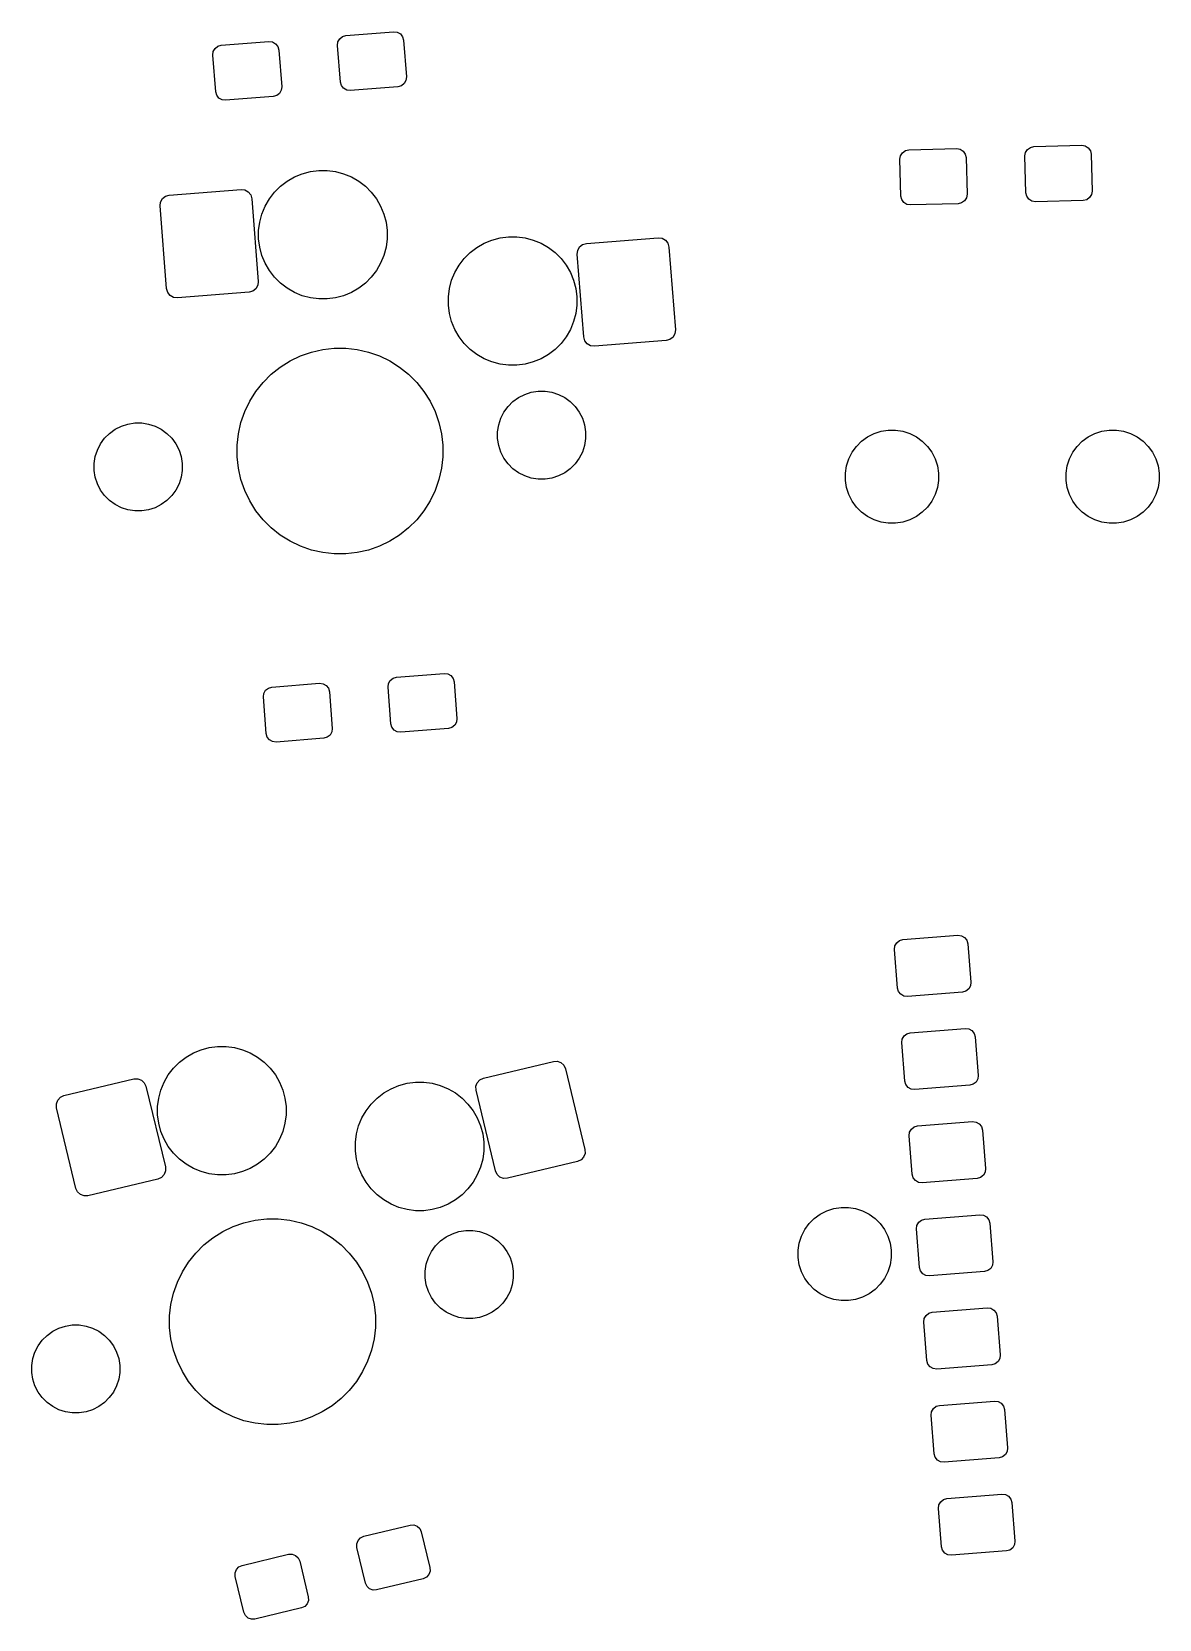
# Model space of a CAD drawing. Extents: x -173 to 103, y -39 to 59.
# Drawn here: x 10.07 to 40.72, y -30.31 to 12.85 of the extents above; entities that cross this region are included whole.
import ezdxf

# ---------------------------------------------------------------- set-up
doc = ezdxf.new("R2010")
doc.units = 0
doc.layers.add('BLACK', color=7, linetype='CONTINUOUS')

msp = doc.modelspace()

# ---------------------------------------------------------------- linework, layer by layer
at = {"layer": 'BLACK', "linetype": 'CONTINUOUS'}
for p, q in [((15.217557, 12.482436), (16.51355, 12.584432)), ((16.51355, 12.584432), (16.610419, 12.572967)), ((16.610419, 12.572967), (16.695527, 12.525305)), ((16.695527, 12.525305), (16.755916, 12.448701)), ((18.377461, 12.480351), (18.388926, 12.577221)), ((18.388926, 12.577221), (18.436588, 12.662329)), ((18.436588, 12.662329), (18.513192, 12.722718)), ((18.513192, 12.722718), (18.607075, 12.749196)), ((18.607075, 12.749196), (19.903068, 12.851192)), ((19.903068, 12.851192), (19.999937, 12.839727)), ((19.999937, 12.839727), (20.085045, 12.792065)), ((20.085045, 12.792065), (20.145434, 12.715461)), ((20.145434, 12.715461), (20.171912, 12.621578)), ((20.171912, 12.621578), (20.250371, 11.624661)), ((14.987943, 12.213591), (14.999408, 12.310461)), ((15.066402, 11.216674), (14.987943, 12.213591)), ((14.999408, 12.310461), (15.04707, 12.395569)), ((15.04707, 12.395569), (15.123674, 12.455958)), ((15.123674, 12.455958), (15.217557, 12.482436)), ((16.755916, 12.448701), (16.782394, 12.354818)), ((16.782394, 12.354818), (16.860853, 11.357901)), ((18.45592, 11.483434), (18.377461, 12.480351)), ((16.849388, 11.261031), (16.801726, 11.175923)), ((16.860853, 11.357901), (16.849388, 11.261031)), ((18.482398, 11.389551), (18.45592, 11.483434)), ((18.542787, 11.312947), (18.482398, 11.389551)), ((18.627895, 11.265285), (18.542787, 11.312947)), ((18.724764, 11.25382), (18.627895, 11.265285)), ((20.020757, 11.355816), (18.724764, 11.25382)), ((20.11464, 11.382294), (20.020757, 11.355816)), ((20.191244, 11.442683), (20.11464, 11.382294)), ((20.238906, 11.527791), (20.191244, 11.442683)), ((20.250371, 11.624661), (20.238906, 11.527791)), ((15.09288, 11.122791), (15.066402, 11.216674)), ((15.153269, 11.046187), (15.09288, 11.122791)), ((15.238377, 10.998525), (15.153269, 11.046187)), ((15.335246, 10.98706), (15.238377, 10.998525)), ((16.631239, 11.089056), (15.335246, 10.98706)), ((16.725122, 11.115534), (16.631239, 11.089056)), ((16.801726, 11.175923), (16.725122, 11.115534)), ((33.682399, 9.480622), (33.73445, 9.563119)), ((33.73445, 9.563119), (33.81411, 9.619416)), ((33.81411, 9.619416), (33.90925, 9.640944)), ((33.90925, 9.640944), (35.208805, 9.674974)), ((35.208805, 9.674974), (35.304941, 9.658455)), ((35.304941, 9.658455), (35.387438, 9.606404)), ((35.387438, 9.606404), (35.443735, 9.526744)), ((35.443735, 9.526744), (35.465263, 9.431604)), ((37.064714, 9.473487), (37.081233, 9.569624)), ((37.081233, 9.569624), (37.133284, 9.652121)), ((37.133284, 9.652121), (37.212944, 9.708418)), ((37.212944, 9.708418), (37.308084, 9.729946)), ((37.308084, 9.729946), (38.607639, 9.763976)), ((38.607639, 9.763976), (38.703775, 9.747457)), ((38.703775, 9.747457), (38.786272, 9.695406)), ((38.786272, 9.695406), (38.842569, 9.615746)), ((38.842569, 9.615746), (38.864097, 9.520606)), ((38.864097, 9.520606), (38.890274, 8.520949)), ((17.638654, 9.049679), (17.865607, 9.079558)), ((17.865607, 9.079558), (18.094517, 9.079558)), ((18.094517, 9.079558), (18.32147, 9.049679)), ((33.66588, 9.384485), (33.682399, 9.480622)), ((33.692057, 8.384828), (33.66588, 9.384485)), ((35.465263, 9.431604), (35.49144, 8.431947)), ((37.090891, 8.47383), (37.064714, 9.473487)), ((16.664342, 8.48716), (16.826207, 8.649025)), ((16.826207, 8.649025), (17.007814, 8.788377)), ((17.007814, 8.788377), (17.206057, 8.902832)), ((17.206057, 8.902832), (17.417543, 8.990433)), ((17.417543, 8.990433), (17.638654, 9.049679)), ((18.32147, 9.049679), (18.542581, 8.990433)), ((18.542581, 8.990433), (18.754067, 8.902832)), ((18.754067, 8.902832), (18.95231, 8.788377)), ((18.95231, 8.788377), (19.133917, 8.649025)), ((19.133917, 8.649025), (19.295782, 8.48716)), ((13.55495, 8.116791), (13.567412, 8.222083)), ((13.567412, 8.222083), (13.61922, 8.314591)), ((13.61922, 8.314591), (13.702484, 8.380233)), ((13.702484, 8.380233), (13.804532, 8.409012)), ((13.804532, 8.409012), (15.755022, 8.56252)), ((15.755022, 8.56252), (15.860314, 8.550057)), ((15.860314, 8.550057), (15.952822, 8.49825)), ((15.952822, 8.49825), (16.018463, 8.414985)), ((16.018463, 8.414985), (16.047242, 8.312938)), ((16.047242, 8.312938), (16.224288, 6.063373)), ((16.410535, 8.10731), (16.52499, 8.305553)), ((16.52499, 8.305553), (16.664342, 8.48716)), ((19.295782, 8.48716), (19.435134, 8.305553)), ((19.435134, 8.305553), (19.549589, 8.10731)), ((33.713585, 8.289688), (33.692057, 8.384828)), ((33.769882, 8.210028), (33.713585, 8.289688)), ((33.852379, 8.157977), (33.769882, 8.210028)), ((35.42287, 8.253313), (35.34321, 8.197016)), ((35.474921, 8.33581), (35.42287, 8.253313)), ((35.49144, 8.431947), (35.474921, 8.33581)), ((37.112419, 8.37869), (37.090891, 8.47383)), ((37.168716, 8.29903), (37.112419, 8.37869)), ((37.251213, 8.246979), (37.168716, 8.29903)), ((37.347349, 8.23046), (37.251213, 8.246979)), ((38.646904, 8.26449), (37.347349, 8.23046)), ((38.742044, 8.286018), (38.646904, 8.26449)), ((38.821704, 8.342315), (38.742044, 8.286018)), ((38.873755, 8.424812), (38.821704, 8.342315)), ((38.890274, 8.520949), (38.873755, 8.424812)), ((13.731996, 5.867226), (13.55495, 8.116791)), ((16.263688, 7.674713), (16.322934, 7.895824)), ((16.322934, 7.895824), (16.410535, 8.10731)), ((19.549589, 8.10731), (19.63719, 7.895824)), ((19.63719, 7.895824), (19.696436, 7.674713)), ((33.948515, 8.141458), (33.852379, 8.157977)), ((35.24807, 8.175488), (33.948515, 8.141458)), ((35.34321, 8.197016), (35.24807, 8.175488)), ((16.233809, 7.44776), (16.263688, 7.674713)), ((16.233809, 7.21885), (16.233809, 7.44776)), ((19.696436, 7.674713), (19.726315, 7.44776)), ((19.726315, 7.44776), (19.726315, 7.21885)), ((16.263688, 6.991897), (16.233809, 7.21885)), ((16.322934, 6.770786), (16.263688, 6.991897)), ((19.696436, 6.991897), (19.63719, 6.770786)), ((19.726315, 7.21885), (19.696436, 6.991897)), ((21.983404, 6.848103), (22.165011, 6.987455)), ((22.165011, 6.987455), (22.363254, 7.10191)), ((22.363254, 7.10191), (22.57474, 7.189511)), ((22.57474, 7.189511), (22.795851, 7.248757)), ((22.795851, 7.248757), (23.022804, 7.278636)), ((23.022804, 7.278636), (23.251714, 7.278636)), ((23.251714, 7.278636), (23.478667, 7.248757)), ((23.478667, 7.248757), (23.699778, 7.189511)), ((23.699778, 7.189511), (23.911264, 7.10191)), ((23.911264, 7.10191), (24.109507, 6.987455)), ((24.109507, 6.987455), (24.291114, 6.848103)), ((24.893034, 6.802315), (24.905496, 6.907607)), ((24.905496, 6.907607), (24.957304, 7.000115)), ((24.957304, 7.000115), (25.040568, 7.065757)), ((25.040568, 7.065757), (25.142616, 7.094536)), ((25.142616, 7.094536), (27.093106, 7.248044)), ((27.093106, 7.248044), (27.198398, 7.235581)), ((27.198398, 7.235581), (27.290906, 7.183774)), ((27.290906, 7.183774), (27.356547, 7.100509)), ((27.356547, 7.100509), (27.385326, 6.998462)), ((27.385326, 6.998462), (27.562372, 4.748897)), ((16.410535, 6.5593), (16.322934, 6.770786)), ((16.52499, 6.361057), (16.410535, 6.5593)), ((19.549589, 6.5593), (19.435134, 6.361057)), ((19.63719, 6.770786), (19.549589, 6.5593)), ((21.567732, 6.306388), (21.682187, 6.504631)), ((21.682187, 6.504631), (21.821539, 6.686238)), ((21.821539, 6.686238), (21.983404, 6.848103)), ((24.291114, 6.848103), (24.452979, 6.686238)), ((24.452979, 6.686238), (24.592331, 6.504631)), ((24.592331, 6.504631), (24.706786, 6.306388)), ((25.07008, 4.55275), (24.893034, 6.802315)), ((16.224288, 6.063373), (16.211826, 5.958081)), ((16.664342, 6.17945), (16.52499, 6.361057)), ((16.826207, 6.017585), (16.664342, 6.17945)), ((19.295782, 6.17945), (19.133917, 6.017585)), ((19.435134, 6.361057), (19.295782, 6.17945)), ((21.420885, 5.873791), (21.480131, 6.094902)), ((21.480131, 6.094902), (21.567732, 6.306388)), ((24.706786, 6.306388), (24.794387, 6.094902)), ((24.794387, 6.094902), (24.853633, 5.873791)), ((13.760775, 5.765179), (13.731996, 5.867226)), ((13.826416, 5.681914), (13.760775, 5.765179)), ((13.918924, 5.630107), (13.826416, 5.681914)), ((14.024216, 5.617644), (13.918924, 5.630107)), ((15.974706, 5.771152), (14.024216, 5.617644)), ((16.076754, 5.799931), (15.974706, 5.771152)), ((16.160018, 5.865573), (16.076754, 5.799931)), ((16.211826, 5.958081), (16.160018, 5.865573)), ((17.007814, 5.878233), (16.826207, 6.017585)), ((17.206057, 5.763778), (17.007814, 5.878233)), ((17.417543, 5.676177), (17.206057, 5.763778)), ((17.638654, 5.616931), (17.417543, 5.676177)), ((17.865607, 5.587052), (17.638654, 5.616931)), ((18.32147, 5.616931), (18.094517, 5.587052)), ((18.542581, 5.676177), (18.32147, 5.616931)), ((18.754067, 5.763778), (18.542581, 5.676177)), ((18.95231, 5.878233), (18.754067, 5.763778)), ((19.133917, 6.017585), (18.95231, 5.878233)), ((21.391006, 5.646838), (21.420885, 5.873791)), ((21.391006, 5.417928), (21.391006, 5.646838)), ((24.853633, 5.873791), (24.883512, 5.646838)), ((24.883512, 5.646838), (24.883512, 5.417928)), ((18.094517, 5.587052), (17.865607, 5.587052)), ((21.420885, 5.190975), (21.391006, 5.417928)), ((21.480131, 4.969864), (21.420885, 5.190975)), ((24.853633, 5.190975), (24.794387, 4.969864)), ((24.883512, 5.417928), (24.853633, 5.190975)), ((21.567732, 4.758378), (21.480131, 4.969864)), ((21.682187, 4.560135), (21.567732, 4.758378)), ((24.706786, 4.758378), (24.592331, 4.560135)), ((24.794387, 4.969864), (24.706786, 4.758378)), ((27.562372, 4.748897), (27.54991, 4.643605)), ((21.821539, 4.378528), (21.682187, 4.560135)), ((21.983404, 4.216663), (21.821539, 4.378528)), ((24.452979, 4.378528), (24.291114, 4.216663)), ((24.592331, 4.560135), (24.452979, 4.378528)), ((25.098859, 4.450703), (25.07008, 4.55275)), ((25.1645, 4.367438), (25.098859, 4.450703)), ((25.257008, 4.315631), (25.1645, 4.367438)), ((27.31279, 4.456676), (25.3623, 4.303168)), ((27.414838, 4.485455), (27.31279, 4.456676)), ((27.498102, 4.551097), (27.414838, 4.485455)), ((27.54991, 4.643605), (27.498102, 4.551097)), ((16.822691, 3.735063), (17.088558, 3.902119)), ((17.088558, 3.902119), (17.371457, 4.038356)), ((17.371457, 4.038356), (17.667832, 4.142062)), ((17.667832, 4.142062), (17.973954, 4.211932)), ((17.973954, 4.211932), (18.285974, 4.247088)), ((18.285974, 4.247088), (18.599968, 4.247088)), ((18.599968, 4.247088), (18.911988, 4.211932)), ((18.911988, 4.211932), (19.21811, 4.142062)), ((19.21811, 4.142062), (19.514485, 4.038356)), ((19.514485, 4.038356), (19.797384, 3.902119)), ((19.797384, 3.902119), (20.063251, 3.735063)), ((22.165011, 4.077311), (21.983404, 4.216663)), ((22.363254, 3.962856), (22.165011, 4.077311)), ((22.57474, 3.875255), (22.363254, 3.962856)), ((23.911264, 3.962856), (23.699778, 3.875255)), ((24.109507, 4.077311), (23.911264, 3.962856)), ((24.291114, 4.216663), (24.109507, 4.077311)), ((25.3623, 4.303168), (25.257008, 4.315631)), ((16.355173, 3.317263), (16.577201, 3.539291)), ((16.577201, 3.539291), (16.822691, 3.735063)), ((20.063251, 3.735063), (20.308741, 3.539291)), ((20.308741, 3.539291), (20.530769, 3.317263)), ((22.795851, 3.816009), (22.57474, 3.875255)), ((23.022804, 3.78613), (22.795851, 3.816009)), ((23.251714, 3.78613), (23.022804, 3.78613)), ((23.478667, 3.816009), (23.251714, 3.78613)), ((23.699778, 3.875255), (23.478667, 3.816009)), ((15.992345, 2.805906), (16.159401, 3.071773)), ((16.159401, 3.071773), (16.355173, 3.317263)), ((20.530769, 3.317263), (20.726541, 3.071773)), ((20.726541, 3.071773), (20.893597, 2.805906)), ((23.466796, 2.991673), (23.645882, 3.049862)), ((23.645882, 3.049862), (23.831865, 3.079319)), ((23.831865, 3.079319), (24.020167, 3.079319)), ((24.020167, 3.079319), (24.20615, 3.049862)), ((24.20615, 3.049862), (24.385236, 2.991673)), ((15.856108, 2.523007), (15.992345, 2.805906)), ((20.893597, 2.805906), (21.029834, 2.523007)), ((22.902848, 2.510016), (23.013529, 2.662356)), ((23.013529, 2.662356), (23.146678, 2.795505)), ((23.146678, 2.795505), (23.299018, 2.906186)), ((23.299018, 2.906186), (23.466796, 2.991673)), ((24.385236, 2.991673), (24.553014, 2.906186)), ((24.553014, 2.906186), (24.705354, 2.795505)), ((24.705354, 2.795505), (24.838503, 2.662356)), ((24.838503, 2.662356), (24.949184, 2.510016)), ((12.500706, 2.128623), (12.679792, 2.186812)), ((12.679792, 2.186812), (12.865775, 2.216269)), ((12.865775, 2.216269), (13.054077, 2.216269)), ((13.054077, 2.216269), (13.24006, 2.186812)), ((13.24006, 2.186812), (13.419146, 2.128623)), ((15.682532, 1.92051), (15.752402, 2.226632)), ((15.752402, 2.226632), (15.856108, 2.523007)), ((21.029834, 2.523007), (21.13354, 2.226632)), ((21.13354, 2.226632), (21.20341, 1.92051)), ((22.729715, 1.977169), (22.759172, 2.163152)), ((22.759172, 2.163152), (22.817361, 2.342238)), ((22.817361, 2.342238), (22.902848, 2.510016)), ((24.949184, 2.510016), (25.034671, 2.342238)), ((25.034671, 2.342238), (25.09286, 2.163152)), ((25.09286, 2.163152), (25.122317, 1.977169)), ((11.936758, 1.646966), (12.047439, 1.799306)), ((12.047439, 1.799306), (12.180588, 1.932455)), ((12.180588, 1.932455), (12.332928, 2.043136)), ((12.332928, 2.043136), (12.500706, 2.128623)), ((13.419146, 2.128623), (13.586924, 2.043136)), ((13.586924, 2.043136), (13.739264, 1.932455)), ((13.739264, 1.932455), (13.872413, 1.799306)), ((13.872413, 1.799306), (13.983094, 1.646966)), ((15.647376, 1.60849), (15.682532, 1.92051)), ((21.20341, 1.92051), (21.238566, 1.60849)), ((22.729715, 1.788867), (22.729715, 1.977169)), ((22.759172, 1.602884), (22.729715, 1.788867)), ((25.122317, 1.788867), (25.09286, 1.602884)), ((25.122317, 1.977169), (25.122317, 1.788867)), ((32.624173, 1.720598), (32.785399, 1.837735)), ((32.785399, 1.837735), (32.962964, 1.928209)), ((32.962964, 1.928209), (33.152496, 1.989792)), ((33.152496, 1.989792), (33.349329, 2.020967)), ((33.349329, 2.020967), (33.548615, 2.020967)), ((33.548615, 2.020967), (33.745448, 1.989792)), ((33.745448, 1.989792), (33.93498, 1.928209)), ((33.93498, 1.928209), (34.112545, 1.837735)), ((34.112545, 1.837735), (34.273771, 1.720598)), ((38.624173, 1.720598), (38.785399, 1.837735)), ((38.785399, 1.837735), (38.962964, 1.928209)), ((38.962964, 1.928209), (39.152496, 1.989792)), ((39.152496, 1.989792), (39.349329, 2.020967)), ((39.349329, 2.020967), (39.548615, 2.020967)), ((39.548615, 2.020967), (39.745448, 1.989792)), ((39.745448, 1.989792), (39.93498, 1.928209)), ((39.93498, 1.928209), (40.112545, 1.837735)), ((40.112545, 1.837735), (40.273771, 1.720598)), ((11.763625, 1.114119), (11.793082, 1.300102)), ((11.793082, 1.300102), (11.851271, 1.479188)), ((11.851271, 1.479188), (11.936758, 1.646966)), ((13.983094, 1.646966), (14.068581, 1.479188)), ((14.068581, 1.479188), (14.12677, 1.300102)), ((14.12677, 1.300102), (14.156227, 1.114119)), ((15.647376, 1.294496), (15.647376, 1.60849)), ((21.238566, 1.60849), (21.238566, 1.294496)), ((22.817361, 1.423798), (22.759172, 1.602884)), ((22.902848, 1.25602), (22.817361, 1.423798)), ((25.034671, 1.423798), (24.949184, 1.25602)), ((25.09286, 1.602884), (25.034671, 1.423798)), ((32.275645, 1.24089), (32.366119, 1.418455)), ((32.366119, 1.418455), (32.483256, 1.579681)), ((32.483256, 1.579681), (32.624173, 1.720598)), ((34.273771, 1.720598), (34.414688, 1.579681)), ((34.414688, 1.579681), (34.531825, 1.418455)), ((34.531825, 1.418455), (34.622299, 1.24089)), ((38.275645, 1.24089), (38.366119, 1.418455)), ((38.366119, 1.418455), (38.483256, 1.579681)), ((38.483256, 1.579681), (38.624173, 1.720598)), ((40.273771, 1.720598), (40.414688, 1.579681)), ((40.414688, 1.579681), (40.531825, 1.418455)), ((40.531825, 1.418455), (40.622299, 1.24089)), ((11.763625, 0.925817), (11.763625, 1.114119)), ((11.793082, 0.739834), (11.763625, 0.925817)), ((14.156227, 0.925817), (14.12677, 0.739834)), ((14.156227, 1.114119), (14.156227, 0.925817)), ((15.682532, 0.982476), (15.647376, 1.294496)), ((15.752402, 0.676354), (15.682532, 0.982476)), ((21.20341, 0.982476), (21.13354, 0.676354)), ((21.238566, 1.294496), (21.20341, 0.982476)), ((23.013529, 1.10368), (22.902848, 1.25602)), ((23.146678, 0.970531), (23.013529, 1.10368)), ((23.299018, 0.85985), (23.146678, 0.970531)), ((24.705354, 0.970531), (24.553014, 0.85985)), ((24.838503, 1.10368), (24.705354, 0.970531)), ((24.949184, 1.25602), (24.838503, 1.10368)), ((32.182887, 0.854525), (32.214062, 1.051358)), ((32.214062, 1.051358), (32.275645, 1.24089)), ((34.622299, 1.24089), (34.683882, 1.051358)), ((34.683882, 1.051358), (34.715057, 0.854525)), ((38.182887, 0.854525), (38.214062, 1.051358)), ((38.214062, 1.051358), (38.275645, 1.24089)), ((40.622299, 1.24089), (40.683882, 1.051358)), ((40.683882, 1.051358), (40.715057, 0.854525)), ((11.851271, 0.560748), (11.793082, 0.739834)), ((11.936758, 0.39297), (11.851271, 0.560748)), ((14.068581, 0.560748), (13.983094, 0.39297)), ((14.12677, 0.739834), (14.068581, 0.560748)), ((15.856108, 0.379979), (15.752402, 0.676354)), ((21.13354, 0.676354), (21.029834, 0.379979)), ((23.466796, 0.774363), (23.299018, 0.85985)), ((23.645882, 0.716174), (23.466796, 0.774363)), ((23.831865, 0.686717), (23.645882, 0.716174)), ((24.020167, 0.686717), (23.831865, 0.686717)), ((24.20615, 0.716174), (24.020167, 0.686717)), ((24.385236, 0.774363), (24.20615, 0.716174)), ((24.553014, 0.85985), (24.385236, 0.774363)), ((32.182887, 0.655239), (32.182887, 0.854525)), ((32.214062, 0.458406), (32.182887, 0.655239)), ((32.275645, 0.268874), (32.214062, 0.458406)), ((34.683882, 0.458406), (34.622299, 0.268874)), ((34.715057, 0.655239), (34.683882, 0.458406)), ((34.715057, 0.854525), (34.715057, 0.655239)), ((38.182887, 0.655239), (38.182887, 0.854525)), ((38.214062, 0.458406), (38.182887, 0.655239)), ((38.275645, 0.268874), (38.214062, 0.458406)), ((40.683882, 0.458406), (40.622299, 0.268874)), ((40.715057, 0.655239), (40.683882, 0.458406)), ((40.715057, 0.854525), (40.715057, 0.655239)), ((12.047439, 0.24063), (11.936758, 0.39297)), ((12.180588, 0.107481), (12.047439, 0.24063)), ((12.332928, -0.0032), (12.180588, 0.107481)), ((13.739264, 0.107481), (13.586924, -0.0032)), ((13.872413, 0.24063), (13.739264, 0.107481)), ((13.983094, 0.39297), (13.872413, 0.24063)), ((15.992345, 0.09708), (15.856108, 0.379979)), ((16.159401, -0.168787), (15.992345, 0.09708)), ((20.893597, 0.09708), (20.726541, -0.168787)), ((21.029834, 0.379979), (20.893597, 0.09708)), ((32.366119, 0.091309), (32.275645, 0.268874)), ((32.483256, -0.069917), (32.366119, 0.091309)), ((34.531825, 0.091309), (34.414688, -0.069917)), ((34.622299, 0.268874), (34.531825, 0.091309)), ((38.366119, 0.091309), (38.275645, 0.268874)), ((38.483256, -0.069917), (38.366119, 0.091309)), ((40.531825, 0.091309), (40.414688, -0.069917)), ((40.622299, 0.268874), (40.531825, 0.091309)), ((12.500706, -0.088687), (12.332928, -0.0032)), ((12.679792, -0.146876), (12.500706, -0.088687)), ((12.865775, -0.176333), (12.679792, -0.146876)), ((13.054077, -0.176333), (12.865775, -0.176333)), ((13.24006, -0.146876), (13.054077, -0.176333)), ((13.419146, -0.088687), (13.24006, -0.146876)), ((13.586924, -0.0032), (13.419146, -0.088687)), ((16.355173, -0.414277), (16.159401, -0.168787)), ((16.577201, -0.636305), (16.355173, -0.414277)), ((20.530769, -0.414277), (20.308741, -0.636305)), ((20.726541, -0.168787), (20.530769, -0.414277)), ((32.624173, -0.210834), (32.483256, -0.069917)), ((32.785399, -0.327971), (32.624173, -0.210834)), ((32.962964, -0.418445), (32.785399, -0.327971)), ((33.152496, -0.480028), (32.962964, -0.418445)), ((33.93498, -0.418445), (33.745448, -0.480028)), ((34.112545, -0.327971), (33.93498, -0.418445)), ((34.273771, -0.210834), (34.112545, -0.327971)), ((34.414688, -0.069917), (34.273771, -0.210834)), ((38.624173, -0.210834), (38.483256, -0.069917)), ((38.785399, -0.327971), (38.624173, -0.210834)), ((38.962964, -0.418445), (38.785399, -0.327971)), ((39.152496, -0.480028), (38.962964, -0.418445)), ((39.93498, -0.418445), (39.745448, -0.480028)), ((40.112545, -0.327971), (39.93498, -0.418445)), ((40.273771, -0.210834), (40.112545, -0.327971)), ((40.414688, -0.069917), (40.273771, -0.210834)), ((16.822691, -0.832077), (16.577201, -0.636305)), ((17.088558, -0.999133), (16.822691, -0.832077)), ((20.063251, -0.832077), (19.797384, -0.999133)), ((20.308741, -0.636305), (20.063251, -0.832077)), ((33.349329, -0.511203), (33.152496, -0.480028)), ((33.548615, -0.511203), (33.349329, -0.511203)), ((33.745448, -0.480028), (33.548615, -0.511203)), ((39.349329, -0.511203), (39.152496, -0.480028)), ((39.548615, -0.511203), (39.349329, -0.511203)), ((39.745448, -0.480028), (39.548615, -0.511203)), ((17.371457, -1.13537), (17.088558, -0.999133)), ((17.667832, -1.239076), (17.371457, -1.13537)), ((17.973954, -1.308946), (17.667832, -1.239076)), ((19.21811, -1.239076), (18.911988, -1.308946)), ((19.514485, -1.13537), (19.21811, -1.239076)), ((19.797384, -0.999133), (19.514485, -1.13537)), ((18.285974, -1.344102), (17.973954, -1.308946)), ((18.599968, -1.344102), (18.285974, -1.344102)), ((18.911988, -1.308946), (18.599968, -1.344102)), ((19.809615, -4.783725), (19.886219, -4.723336)), ((19.886219, -4.723336), (19.980102, -4.696858)), ((19.980102, -4.696858), (21.276095, -4.594862)), ((21.276095, -4.594862), (21.372964, -4.606327)), ((21.372964, -4.606327), (21.458072, -4.653989)), ((21.458072, -4.653989), (21.518461, -4.730593)), ((21.518461, -4.730593), (21.544939, -4.824476)), ((16.36097, -5.232463), (16.372435, -5.135593)), ((16.372435, -5.135593), (16.420097, -5.050485)), ((16.420097, -5.050485), (16.496701, -4.990096)), ((16.496701, -4.990096), (16.590584, -4.963618)), ((16.590584, -4.963618), (17.886577, -4.861622)), ((17.886577, -4.861622), (17.983446, -4.873087)), ((17.983446, -4.873087), (18.068554, -4.920749)), ((18.068554, -4.920749), (18.128943, -4.997353)), ((18.128943, -4.997353), (18.155421, -5.091236)), ((18.155421, -5.091236), (18.23388, -6.088153)), ((19.750488, -4.965703), (19.761953, -4.868833)), ((19.828947, -5.96262), (19.750488, -4.965703)), ((19.761953, -4.868833), (19.809615, -4.783725)), ((21.544939, -4.824476), (21.623398, -5.821393)), ((16.439429, -6.22938), (16.36097, -5.232463)), ((19.855425, -6.056503), (19.828947, -5.96262)), ((21.564271, -6.003371), (21.487667, -6.06376)), ((21.611933, -5.918263), (21.564271, -6.003371)), ((21.623398, -5.821393), (21.611933, -5.918263)), ((16.465907, -6.323263), (16.439429, -6.22938)), ((16.526296, -6.399867), (16.465907, -6.323263)), ((16.611404, -6.447529), (16.526296, -6.399867)), ((16.708273, -6.458994), (16.611404, -6.447529)), ((18.004266, -6.356998), (16.708273, -6.458994)), ((18.098149, -6.33052), (18.004266, -6.356998)), ((18.174753, -6.270131), (18.098149, -6.33052)), ((18.222415, -6.185023), (18.174753, -6.270131)), ((18.23388, -6.088153), (18.222415, -6.185023)), ((19.915814, -6.133107), (19.855425, -6.056503)), ((20.000922, -6.180769), (19.915814, -6.133107)), ((20.097791, -6.192234), (20.000922, -6.180769)), ((21.393784, -6.090238), (20.097791, -6.192234)), ((21.487667, -6.06376), (21.393784, -6.090238)), ((33.518444, -12.09968), (33.529909, -12.002811)), ((33.529909, -12.002811), (33.577571, -11.917703)), ((33.577571, -11.917703), (33.654175, -11.857314)), ((33.654175, -11.857314), (33.748058, -11.830836)), ((33.748058, -11.830836), (35.243434, -11.713148)), ((35.243434, -11.713148), (35.340303, -11.724613)), ((35.340303, -11.724613), (35.425411, -11.772275)), ((35.425411, -11.772275), (35.485801, -11.848879)), ((35.485801, -11.848879), (35.512278, -11.942762)), ((35.512278, -11.942762), (35.59466, -12.989526)), ((33.600826, -13.146444), (33.518444, -12.09968)), ((33.627303, -13.240327), (33.600826, -13.146444)), ((33.687693, -13.316931), (33.627303, -13.240327)), ((33.772801, -13.364593), (33.687693, -13.316931)), ((33.86967, -13.376058), (33.772801, -13.364593)), ((35.365046, -13.25837), (33.86967, -13.376058)), ((35.458929, -13.231892), (35.365046, -13.25837)), ((35.535533, -13.171503), (35.458929, -13.231892)), ((35.583195, -13.086395), (35.535533, -13.171503)), ((35.59466, -12.989526), (35.583195, -13.086395)), ((33.71773, -14.63185), (33.729195, -14.534981)), ((33.800112, -15.678614), (33.71773, -14.63185)), ((33.729195, -14.534981), (33.776857, -14.449873)), ((33.776857, -14.449873), (33.853461, -14.389484)), ((33.853461, -14.389484), (33.947344, -14.363006)), ((33.947344, -14.363006), (35.44272, -14.245318)), ((35.44272, -14.245318), (35.539589, -14.256783)), ((35.539589, -14.256783), (35.624697, -14.304445)), ((35.624697, -14.304445), (35.685087, -14.381049)), ((35.685087, -14.381049), (35.711564, -14.474932)), ((35.711564, -14.474932), (35.793946, -15.521696)), ((14.07861, -15.166084), (14.260217, -15.026732)), ((14.260217, -15.026732), (14.45846, -14.912277)), ((14.45846, -14.912277), (14.669946, -14.824676)), ((14.669946, -14.824676), (14.891057, -14.76543)), ((14.891057, -14.76543), (15.11801, -14.735551)), ((15.11801, -14.735551), (15.34692, -14.735551)), ((15.34692, -14.735551), (15.573873, -14.76543)), ((15.573873, -14.76543), (15.794984, -14.824676)), ((15.794984, -14.824676), (16.00647, -14.912277)), ((16.00647, -14.912277), (16.204713, -15.026732)), ((16.204713, -15.026732), (16.38632, -15.166084)), ((13.662938, -15.707799), (13.777393, -15.509556)), ((13.777393, -15.509556), (13.916745, -15.327949)), ((13.916745, -15.327949), (14.07861, -15.166084)), ((16.38632, -15.166084), (16.548185, -15.327949)), ((16.548185, -15.327949), (16.687537, -15.509556)), ((16.687537, -15.509556), (16.801992, -15.707799)), ((22.344188, -15.597164), (24.24665, -15.140423)), ((24.24665, -15.140423), (24.352596, -15.13626)), ((24.352596, -15.13626), (24.452069, -15.172958)), ((24.452069, -15.172958), (24.529928, -15.244929)), ((24.529928, -15.244929), (24.574316, -15.341218)), ((24.574316, -15.341218), (25.101092, -17.535391)), ((35.793946, -15.521696), (35.782481, -15.618565)), ((10.940065, -16.072538), (12.842527, -15.615797)), ((12.842527, -15.615797), (12.948473, -15.611634)), ((12.948473, -15.611634), (13.047946, -15.648332)), ((13.047946, -15.648332), (13.125805, -15.720303)), ((13.125805, -15.720303), (13.170193, -15.816592)), ((13.170193, -15.816592), (13.696969, -18.010765)), ((13.516091, -16.140396), (13.575337, -15.919285)), ((13.575337, -15.919285), (13.662938, -15.707799)), ((16.801992, -15.707799), (16.889593, -15.919285)), ((16.889593, -15.919285), (16.948839, -16.140396)), ((19.635647, -15.998719), (19.83389, -15.884264)), ((19.83389, -15.884264), (20.045376, -15.796663)), ((20.045376, -15.796663), (20.266487, -15.737417)), ((20.266487, -15.737417), (20.49344, -15.707538)), ((20.49344, -15.707538), (20.72235, -15.707538)), ((20.72235, -15.707538), (20.949303, -15.737417)), ((20.949303, -15.737417), (21.170414, -15.796663)), ((21.170414, -15.796663), (21.3819, -15.884264)), ((21.3819, -15.884264), (21.580143, -15.998719)), ((22.13923, -15.818885), (22.175928, -15.719412)), ((22.143392, -15.924831), (22.13923, -15.818885)), ((22.670168, -18.119004), (22.143392, -15.924831)), ((22.175928, -15.719412), (22.247899, -15.641553)), ((22.247899, -15.641553), (22.344188, -15.597164)), ((33.826589, -15.772497), (33.800112, -15.678614)), ((33.886979, -15.849101), (33.826589, -15.772497)), ((33.972087, -15.896763), (33.886979, -15.849101)), ((34.068956, -15.908228), (33.972087, -15.896763)), ((35.564332, -15.79054), (34.068956, -15.908228)), ((35.658215, -15.764062), (35.564332, -15.79054)), ((35.734819, -15.703673), (35.658215, -15.764062)), ((35.782481, -15.618565), (35.734819, -15.703673)), ((10.735107, -16.294259), (10.771805, -16.194786)), ((10.739269, -16.400205), (10.735107, -16.294259)), ((10.771805, -16.194786), (10.843776, -16.116927)), ((10.843776, -16.116927), (10.940065, -16.072538)), ((13.486212, -16.367349), (13.516091, -16.140396)), ((13.486212, -16.596259), (13.486212, -16.367349)), ((16.948839, -16.140396), (16.978718, -16.367349)), ((16.978718, -16.367349), (16.978718, -16.596259)), ((19.152823, -16.481543), (19.292175, -16.299936)), ((19.292175, -16.299936), (19.45404, -16.138071)), ((19.45404, -16.138071), (19.635647, -15.998719)), ((21.580143, -15.998719), (21.76175, -16.138071)), ((21.76175, -16.138071), (21.923615, -16.299936)), ((21.923615, -16.299936), (22.062967, -16.481543)), ((11.266045, -18.594378), (10.739269, -16.400205)), ((13.516091, -16.823212), (13.486212, -16.596259)), ((13.575337, -17.044323), (13.516091, -16.823212)), ((16.948839, -16.823212), (16.889593, -17.044323)), ((16.978718, -16.596259), (16.948839, -16.823212)), ((18.950767, -16.891272), (19.038368, -16.679786)), ((19.038368, -16.679786), (19.152823, -16.481543)), ((22.062967, -16.481543), (22.177422, -16.679786)), ((22.177422, -16.679786), (22.265023, -16.891272)), ((34.14663, -16.895176), (35.642006, -16.777488)), ((35.642006, -16.777488), (35.738875, -16.788953)), ((35.738875, -16.788953), (35.823983, -16.836615)), ((13.662938, -17.255809), (13.575337, -17.044323)), ((13.777393, -17.454052), (13.662938, -17.255809)), ((16.801992, -17.255809), (16.687537, -17.454052)), ((16.889593, -17.044323), (16.801992, -17.255809)), ((18.861642, -17.339336), (18.891521, -17.112383)), ((18.891521, -17.112383), (18.950767, -16.891272)), ((22.265023, -16.891272), (22.324269, -17.112383)), ((22.324269, -17.112383), (22.354148, -17.339336)), ((33.917016, -17.16402), (33.928481, -17.067151)), ((33.999398, -18.210784), (33.917016, -17.16402)), ((33.928481, -17.067151), (33.976143, -16.982043)), ((33.976143, -16.982043), (34.052747, -16.921654)), ((34.052747, -16.921654), (34.14663, -16.895176)), ((35.823983, -16.836615), (35.884373, -16.913219)), ((35.884373, -16.913219), (35.91085, -17.007102)), ((35.91085, -17.007102), (35.993232, -18.053866)), ((13.916745, -17.635659), (13.777393, -17.454052)), ((14.07861, -17.797524), (13.916745, -17.635659)), ((16.548185, -17.635659), (16.38632, -17.797524)), ((16.687537, -17.454052), (16.548185, -17.635659)), ((18.861642, -17.568246), (18.861642, -17.339336)), ((18.891521, -17.795199), (18.861642, -17.568246)), ((22.354148, -17.568246), (22.324269, -17.795199)), ((22.354148, -17.339336), (22.354148, -17.568246)), ((25.105254, -17.641337), (25.068556, -17.74081)), ((25.101092, -17.535391), (25.105254, -17.641337)), ((13.701131, -18.116711), (13.664433, -18.216184)), ((13.696969, -18.010765), (13.701131, -18.116711)), ((14.260217, -17.936876), (14.07861, -17.797524)), ((14.45846, -18.051331), (14.260217, -17.936876)), ((14.669946, -18.138932), (14.45846, -18.051331)), ((16.00647, -18.051331), (15.794984, -18.138932)), ((16.204713, -17.936876), (16.00647, -18.051331)), ((16.38632, -17.797524), (16.204713, -17.936876)), ((18.950767, -18.01631), (18.891521, -17.795199)), ((19.038368, -18.227796), (18.950767, -18.01631)), ((22.265023, -18.01631), (22.177422, -18.227796)), ((22.324269, -17.795199), (22.265023, -18.01631)), ((22.714556, -18.215293), (22.670168, -18.119004)), ((24.900296, -17.863058), (22.997834, -18.319799)), ((24.996585, -17.818669), (24.900296, -17.863058)), ((25.068556, -17.74081), (24.996585, -17.818669)), ((35.993232, -18.053866), (35.981767, -18.150735)), ((13.496173, -18.338432), (11.593711, -18.795173)), ((13.592462, -18.294043), (13.496173, -18.338432)), ((13.664433, -18.216184), (13.592462, -18.294043)), ((14.891057, -18.198178), (14.669946, -18.138932)), ((15.11801, -18.228057), (14.891057, -18.198178)), ((15.34692, -18.228057), (15.11801, -18.228057)), ((15.573873, -18.198178), (15.34692, -18.228057)), ((15.794984, -18.138932), (15.573873, -18.198178)), ((19.152823, -18.426039), (19.038368, -18.227796)), ((19.292175, -18.607646), (19.152823, -18.426039)), ((22.062967, -18.426039), (21.923615, -18.607646)), ((22.177422, -18.227796), (22.062967, -18.426039)), ((22.792415, -18.287264), (22.714556, -18.215293)), ((22.891888, -18.323962), (22.792415, -18.287264)), ((22.997834, -18.319799), (22.891888, -18.323962)), ((34.025875, -18.304667), (33.999398, -18.210784)), ((34.086265, -18.381271), (34.025875, -18.304667)), ((34.171373, -18.428933), (34.086265, -18.381271)), ((34.268242, -18.440398), (34.171373, -18.428933)), ((35.763618, -18.32271), (34.268242, -18.440398)), ((35.857501, -18.296232), (35.763618, -18.32271)), ((35.934105, -18.235843), (35.857501, -18.296232)), ((35.981767, -18.150735), (35.934105, -18.235843)), ((11.310433, -18.690667), (11.266045, -18.594378)), ((11.388292, -18.762638), (11.310433, -18.690667)), ((11.487765, -18.799336), (11.388292, -18.762638)), ((11.593711, -18.795173), (11.487765, -18.799336)), ((19.45404, -18.769511), (19.292175, -18.607646)), ((19.635647, -18.908863), (19.45404, -18.769511)), ((19.83389, -19.023318), (19.635647, -18.908863)), ((21.580143, -18.908863), (21.3819, -19.023318)), ((21.76175, -18.769511), (21.580143, -18.908863)), ((21.923615, -18.607646), (21.76175, -18.769511)), ((20.045376, -19.110919), (19.83389, -19.023318)), ((20.266487, -19.170165), (20.045376, -19.110919)), ((20.49344, -19.200044), (20.266487, -19.170165)), ((20.72235, -19.200044), (20.49344, -19.200044)), ((20.949303, -19.170165), (20.72235, -19.200044)), ((21.170414, -19.110919), (20.949303, -19.170165)), ((21.3819, -19.023318), (21.170414, -19.110919)), ((31.197942, -19.551692), (31.338859, -19.410775)), ((31.338859, -19.410775), (31.500085, -19.293638)), ((31.500085, -19.293638), (31.67765, -19.203164)), ((31.67765, -19.203164), (31.867182, -19.141581)), ((31.867182, -19.141581), (32.064015, -19.110406)), ((32.064015, -19.110406), (32.263301, -19.110406)), ((32.263301, -19.110406), (32.460134, -19.141581)), ((32.460134, -19.141581), (32.649666, -19.203164)), ((32.649666, -19.203164), (32.827231, -19.293638)), ((32.827231, -19.293638), (32.988457, -19.410775)), ((32.988457, -19.410775), (33.129374, -19.551692)), ((34.345916, -19.427346), (35.841292, -19.309658)), ((35.841292, -19.309658), (35.938161, -19.321123)), ((35.938161, -19.321123), (36.023269, -19.368785)), ((36.023269, -19.368785), (36.083659, -19.445389)), ((14.989513, -19.935217), (15.25538, -19.768161)), ((15.25538, -19.768161), (15.538279, -19.631924)), ((15.538279, -19.631924), (15.834654, -19.528218)), ((15.834654, -19.528218), (16.140776, -19.458348)), ((16.140776, -19.458348), (16.452796, -19.423192)), ((16.452796, -19.423192), (16.76679, -19.423192)), ((16.76679, -19.423192), (17.07881, -19.458348)), ((17.07881, -19.458348), (17.384932, -19.528218)), ((17.384932, -19.528218), (17.681307, -19.631924)), ((17.681307, -19.631924), (17.964206, -19.768161)), ((17.964206, -19.768161), (18.230073, -19.935217)), ((21.33083, -19.911669), (21.498608, -19.826182)), ((21.498608, -19.826182), (21.677694, -19.767993)), ((21.677694, -19.767993), (21.863677, -19.738536)), ((21.863677, -19.738536), (22.051979, -19.738536)), ((22.051979, -19.738536), (22.237962, -19.767993)), ((22.237962, -19.767993), (22.417048, -19.826182)), ((22.417048, -19.826182), (22.584826, -19.911669)), ((30.990331, -19.890483), (31.080805, -19.712918)), ((31.080805, -19.712918), (31.197942, -19.551692)), ((33.129374, -19.551692), (33.246511, -19.712918)), ((33.246511, -19.712918), (33.336985, -19.890483)), ((34.116302, -19.69619), (34.127767, -19.599321)), ((34.198684, -20.742954), (34.116302, -19.69619)), ((34.127767, -19.599321), (34.175429, -19.514213)), ((34.175429, -19.514213), (34.252033, -19.453824)), ((34.252033, -19.453824), (34.345916, -19.427346)), ((36.083659, -19.445389), (36.110136, -19.539272)), ((36.110136, -19.539272), (36.192518, -20.586036)), ((14.521995, -20.353017), (14.744023, -20.130989)), ((14.744023, -20.130989), (14.989513, -19.935217)), ((18.230073, -19.935217), (18.475563, -20.130989)), ((18.475563, -20.130989), (18.697591, -20.353017)), ((20.93466, -20.307839), (21.045341, -20.155499)), ((21.045341, -20.155499), (21.17849, -20.02235)), ((21.17849, -20.02235), (21.33083, -19.911669)), ((22.584826, -19.911669), (22.737166, -20.02235)), ((22.737166, -20.02235), (22.870315, -20.155499)), ((22.870315, -20.155499), (22.980996, -20.307839)), ((30.897573, -20.276848), (30.928748, -20.080015)), ((30.897573, -20.476134), (30.897573, -20.276848)), ((30.928748, -20.080015), (30.990331, -19.890483)), ((33.336985, -19.890483), (33.398568, -20.080015)), ((33.398568, -20.080015), (33.429743, -20.276848)), ((33.429743, -20.276848), (33.429743, -20.476134)), ((14.159167, -20.864374), (14.326223, -20.598507)), ((14.326223, -20.598507), (14.521995, -20.353017)), ((18.697591, -20.353017), (18.893363, -20.598507)), ((18.893363, -20.598507), (19.060419, -20.864374)), ((20.761527, -20.840686), (20.790984, -20.654703)), ((20.790984, -20.654703), (20.849173, -20.475617)), ((20.849173, -20.475617), (20.93466, -20.307839)), ((22.980996, -20.307839), (23.066483, -20.475617)), ((23.066483, -20.475617), (23.124672, -20.654703)), ((23.124672, -20.654703), (23.154129, -20.840686)), ((30.928748, -20.672967), (30.897573, -20.476134)), ((30.990331, -20.862499), (30.928748, -20.672967)), ((33.398568, -20.672967), (33.336985, -20.862499)), ((33.429743, -20.476134), (33.398568, -20.672967)), ((36.181053, -20.682905), (36.133391, -20.768013)), ((36.192518, -20.586036), (36.181053, -20.682905)), ((13.919224, -21.443648), (14.02293, -21.147273)), ((14.02293, -21.147273), (14.159167, -20.864374)), ((19.060419, -20.864374), (19.196656, -21.147273)), ((19.196656, -21.147273), (19.300362, -21.443648)), ((20.761527, -21.028988), (20.761527, -20.840686)), ((20.790984, -21.214971), (20.761527, -21.028988)), ((23.154129, -21.028988), (23.124672, -21.214971)), ((23.154129, -20.840686), (23.154129, -21.028988)), ((31.080805, -21.040064), (30.990331, -20.862499)), ((31.197942, -21.20129), (31.080805, -21.040064)), ((33.246511, -21.040064), (33.129374, -21.20129)), ((33.336985, -20.862499), (33.246511, -21.040064)), ((34.225161, -20.836837), (34.198684, -20.742954)), ((34.285551, -20.913441), (34.225161, -20.836837)), ((34.370659, -20.961103), (34.285551, -20.913441)), ((34.467528, -20.972568), (34.370659, -20.961103)), ((35.962904, -20.85488), (34.467528, -20.972568)), ((36.056787, -20.828402), (35.962904, -20.85488)), ((36.133391, -20.768013), (36.056787, -20.828402)), ((13.849354, -21.74977), (13.919224, -21.443648)), ((19.300362, -21.443648), (19.370232, -21.74977)), ((20.849173, -21.394057), (20.790984, -21.214971)), ((20.93466, -21.561835), (20.849173, -21.394057)), ((21.045341, -21.714175), (20.93466, -21.561835)), ((22.980996, -21.561835), (22.870315, -21.714175)), ((23.066483, -21.394057), (22.980996, -21.561835)), ((23.124672, -21.214971), (23.066483, -21.394057)), ((31.338859, -21.342207), (31.197942, -21.20129)), ((31.500085, -21.459344), (31.338859, -21.342207)), ((31.67765, -21.549818), (31.500085, -21.459344)), ((31.867182, -21.611401), (31.67765, -21.549818)), ((32.649666, -21.549818), (32.460134, -21.611401)), ((32.827231, -21.459344), (32.649666, -21.549818)), ((32.988457, -21.342207), (32.827231, -21.459344)), ((33.129374, -21.20129), (32.988457, -21.342207)), ((13.814198, -22.06179), (13.849354, -21.74977)), ((19.370232, -21.74977), (19.405388, -22.06179)), ((21.17849, -21.847324), (21.045341, -21.714175)), ((21.33083, -21.958005), (21.17849, -21.847324)), ((21.498608, -22.043492), (21.33083, -21.958005)), ((22.584826, -21.958005), (22.417048, -22.043492)), ((22.737166, -21.847324), (22.584826, -21.958005)), ((22.870315, -21.714175), (22.737166, -21.847324)), ((32.064015, -21.642576), (31.867182, -21.611401)), ((32.263301, -21.642576), (32.064015, -21.642576)), ((32.460134, -21.611401), (32.263301, -21.642576)), ((34.374715, -22.046383), (34.451319, -21.985994)), ((34.451319, -21.985994), (34.545202, -21.959516)), ((34.545202, -21.959516), (36.040578, -21.841828)), ((36.040578, -21.841828), (36.137447, -21.853293)), ((36.137447, -21.853293), (36.222555, -21.900955)), ((36.222555, -21.900955), (36.282945, -21.977559)), ((36.282945, -21.977559), (36.309422, -22.071442)), ((10.63476, -22.479569), (10.802538, -22.394082)), ((10.802538, -22.394082), (10.981624, -22.335893)), ((10.981624, -22.335893), (11.167607, -22.306436)), ((11.167607, -22.306436), (11.355909, -22.306436)), ((11.355909, -22.306436), (11.541892, -22.335893)), ((11.541892, -22.335893), (11.720978, -22.394082)), ((11.720978, -22.394082), (11.888756, -22.479569)), ((13.814198, -22.375784), (13.814198, -22.06179)), ((13.849354, -22.687804), (13.814198, -22.375784)), ((19.405388, -22.375784), (19.370232, -22.687804)), ((19.405388, -22.06179), (19.405388, -22.375784)), ((21.677694, -22.101681), (21.498608, -22.043492)), ((21.863677, -22.131138), (21.677694, -22.101681)), ((22.051979, -22.131138), (21.863677, -22.131138)), ((22.237962, -22.101681), (22.051979, -22.131138)), ((22.417048, -22.043492), (22.237962, -22.101681)), ((34.315588, -22.22836), (34.327053, -22.131491)), ((34.39797, -23.275124), (34.315588, -22.22836)), ((34.327053, -22.131491), (34.374715, -22.046383)), ((36.309422, -22.071442), (36.391804, -23.118206)), ((10.23859, -22.875739), (10.349271, -22.723399)), ((10.349271, -22.723399), (10.48242, -22.59025)), ((10.48242, -22.59025), (10.63476, -22.479569)), ((11.888756, -22.479569), (12.041096, -22.59025)), ((12.041096, -22.59025), (12.174245, -22.723399)), ((12.174245, -22.723399), (12.284926, -22.875739)), ((13.919224, -22.993926), (13.849354, -22.687804)), ((19.370232, -22.687804), (19.300362, -22.993926)), ((10.065457, -23.408586), (10.094914, -23.222603)), ((10.094914, -23.222603), (10.153103, -23.043517)), ((10.153103, -23.043517), (10.23859, -22.875739)), ((12.284926, -22.875739), (12.370413, -23.043517)), ((12.370413, -23.043517), (12.428602, -23.222603)), ((12.428602, -23.222603), (12.458059, -23.408586)), ((14.02293, -23.290301), (13.919224, -22.993926)), ((14.159167, -23.5732), (14.02293, -23.290301)), ((19.196656, -23.290301), (19.060419, -23.5732)), ((19.300362, -22.993926), (19.196656, -23.290301)), ((34.424447, -23.369007), (34.39797, -23.275124)), ((36.332677, -23.300183), (36.256073, -23.360572)), ((36.380339, -23.215075), (36.332677, -23.300183)), ((36.391804, -23.118206), (36.380339, -23.215075)), ((10.065457, -23.596888), (10.065457, -23.408586)), ((10.094914, -23.782871), (10.065457, -23.596888)), ((12.458059, -23.596888), (12.428602, -23.782871)), ((12.458059, -23.408586), (12.458059, -23.596888)), ((14.326223, -23.839067), (14.159167, -23.5732)), ((19.060419, -23.5732), (18.893363, -23.839067)), ((34.484837, -23.445611), (34.424447, -23.369007)), ((34.569945, -23.493273), (34.484837, -23.445611)), ((34.666814, -23.504738), (34.569945, -23.493273)), ((36.16219, -23.38705), (34.666814, -23.504738)), ((36.256073, -23.360572), (36.16219, -23.38705)), ((10.153103, -23.961957), (10.094914, -23.782871)), ((10.23859, -24.129735), (10.153103, -23.961957)), ((10.349271, -24.282075), (10.23859, -24.129735)), ((12.284926, -24.129735), (12.174245, -24.282075)), ((12.370413, -23.961957), (12.284926, -24.129735)), ((12.428602, -23.782871), (12.370413, -23.961957)), ((14.521995, -24.084557), (14.326223, -23.839067)), ((14.744023, -24.306585), (14.521995, -24.084557)), ((18.697591, -24.084557), (18.475563, -24.306585)), ((18.893363, -23.839067), (18.697591, -24.084557)), ((10.48242, -24.415224), (10.349271, -24.282075)), ((10.63476, -24.525905), (10.48242, -24.415224)), ((10.802538, -24.611392), (10.63476, -24.525905)), ((11.888756, -24.525905), (11.720978, -24.611392)), ((12.041096, -24.415224), (11.888756, -24.525905)), ((12.174245, -24.282075), (12.041096, -24.415224)), ((14.989513, -24.502357), (14.744023, -24.306585)), ((15.25538, -24.669413), (14.989513, -24.502357)), ((18.230073, -24.502357), (17.964206, -24.669413)), ((18.475563, -24.306585), (18.230073, -24.502357)), ((34.526339, -24.663661), (34.574001, -24.578553)), ((34.574001, -24.578553), (34.650605, -24.518164)), ((34.650605, -24.518164), (34.744488, -24.491686)), ((34.744488, -24.491686), (36.239864, -24.373998)), ((36.239864, -24.373998), (36.336733, -24.385463)), ((36.336733, -24.385463), (36.421841, -24.433125)), ((36.421841, -24.433125), (36.482231, -24.509729)), ((36.482231, -24.509729), (36.508708, -24.603612)), ((10.981624, -24.669581), (10.802538, -24.611392)), ((11.167607, -24.699038), (10.981624, -24.669581)), ((11.355909, -24.699038), (11.167607, -24.699038)), ((11.541892, -24.669581), (11.355909, -24.699038)), ((11.720978, -24.611392), (11.541892, -24.669581)), ((15.538279, -24.80565), (15.25538, -24.669413)), ((15.834654, -24.909356), (15.538279, -24.80565)), ((16.140776, -24.979226), (15.834654, -24.909356)), ((16.452796, -25.014382), (16.140776, -24.979226)), ((16.76679, -25.014382), (16.452796, -25.014382)), ((17.07881, -24.979226), (16.76679, -25.014382)), ((17.384932, -24.909356), (17.07881, -24.979226)), ((17.681307, -24.80565), (17.384932, -24.909356)), ((17.964206, -24.669413), (17.681307, -24.80565)), ((34.514874, -24.76053), (34.526339, -24.663661)), ((34.597256, -25.807294), (34.514874, -24.76053)), ((36.508708, -24.603612), (36.59109, -25.650376)), ((34.623733, -25.901177), (34.597256, -25.807294)), ((36.455359, -25.892742), (36.361476, -25.91922)), ((36.531963, -25.832353), (36.455359, -25.892742)), ((36.579625, -25.747245), (36.531963, -25.832353)), ((36.59109, -25.650376), (36.579625, -25.747245)), ((34.684123, -25.977781), (34.623733, -25.901177)), ((34.769231, -26.025443), (34.684123, -25.977781)), ((34.8661, -26.036908), (34.769231, -26.025443)), ((36.361476, -25.91922), (34.8661, -26.036908)), ((34.725625, -27.195831), (34.773287, -27.110723)), ((34.773287, -27.110723), (34.849891, -27.050334)), ((34.849891, -27.050334), (34.943774, -27.023856)), ((34.943774, -27.023856), (36.43915, -26.906168)), ((36.43915, -26.906168), (36.536019, -26.917633)), ((36.536019, -26.917633), (36.621127, -26.965295)), ((36.621127, -26.965295), (36.681517, -27.041899)), ((36.681517, -27.041899), (36.707994, -27.135782)), ((36.707994, -27.135782), (36.790376, -28.182546)), ((34.71416, -27.2927), (34.725625, -27.195831)), ((34.796542, -28.339464), (34.71416, -27.2927)), ((19.001228, -28.09182), (19.089814, -28.050982)), ((19.089814, -28.050982), (20.353894, -27.747503)), ((20.353894, -27.747503), (20.451364, -27.743673)), ((20.451364, -27.743673), (20.542881, -27.777435)), ((20.542881, -27.777435), (20.61451, -27.843649)), ((20.61451, -27.843649), (20.655348, -27.932234)), ((20.655348, -27.932234), (20.888794, -28.904604)), ((18.901253, -28.254966), (18.935014, -28.16345)), ((18.905082, -28.352436), (18.901253, -28.254966)), ((19.138528, -29.324806), (18.905082, -28.352436)), ((18.935014, -28.16345), (19.001228, -28.09182)), ((34.823019, -28.433347), (34.796542, -28.339464)), ((34.883409, -28.509951), (34.823019, -28.433347)), ((36.560762, -28.45139), (35.065386, -28.569078)), ((36.654645, -28.424912), (36.560762, -28.45139)), ((36.731249, -28.364523), (36.654645, -28.424912)), ((36.778911, -28.279415), (36.731249, -28.364523)), ((36.790376, -28.182546), (36.778911, -28.279415)), ((15.628956, -28.957164), (15.69517, -28.885534)), ((15.69517, -28.885534), (15.783756, -28.844696)), ((15.783756, -28.844696), (17.047836, -28.541217)), ((17.047836, -28.541217), (17.145306, -28.537387)), ((17.145306, -28.537387), (17.236823, -28.571149)), ((17.236823, -28.571149), (17.308452, -28.637363)), ((17.308452, -28.637363), (17.34929, -28.725948)), ((17.34929, -28.725948), (17.582736, -29.698318)), ((20.888794, -28.904604), (20.892623, -29.002074)), ((34.968517, -28.557613), (34.883409, -28.509951)), ((35.065386, -28.569078), (34.968517, -28.557613)), ((15.595195, -29.04868), (15.628956, -28.957164)), ((15.599024, -29.14615), (15.595195, -29.04868)), ((15.83247, -30.11852), (15.599024, -29.14615)), ((19.179366, -29.413391), (19.138528, -29.324806)), ((20.704062, -29.206058), (19.439982, -29.509537)), ((20.792648, -29.16522), (20.704062, -29.206058)), ((20.858862, -29.09359), (20.792648, -29.16522)), ((20.892623, -29.002074), (20.858862, -29.09359)), ((17.582736, -29.698318), (17.586565, -29.795788)), ((19.250995, -29.479605), (19.179366, -29.413391)), ((19.342512, -29.513367), (19.250995, -29.479605)), ((19.439982, -29.509537), (19.342512, -29.513367)), ((15.873308, -30.207105), (15.83247, -30.11852)), ((15.944937, -30.273319), (15.873308, -30.207105)), ((17.398004, -29.999772), (16.133924, -30.303251)), ((17.48659, -29.958934), (17.398004, -29.999772)), ((17.552804, -29.887304), (17.48659, -29.958934)), ((17.586565, -29.795788), (17.552804, -29.887304)), ((16.036454, -30.307081), (15.944937, -30.273319)), ((16.133924, -30.303251), (16.036454, -30.307081))]:
    msp.add_line(p, q, dxfattribs=at)

doc.saveas('drawing.dxf')
